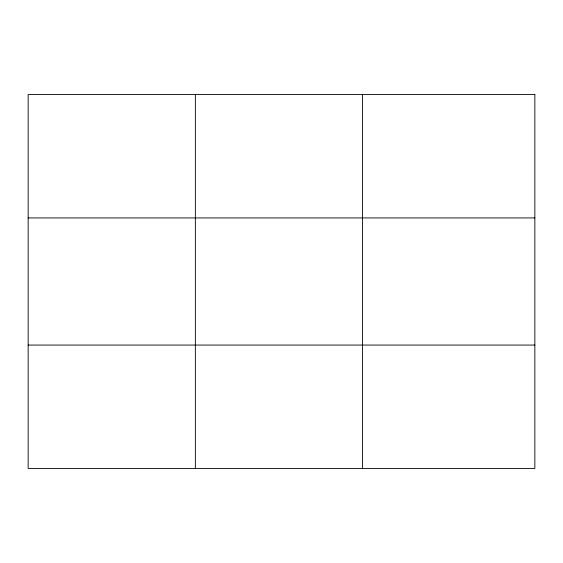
<?xml version="1.0" encoding="UTF-8"?>
<svg xmlns="http://www.w3.org/2000/svg" width="563" height="563" viewBox="0 0 563 563"><rect width="100%" height="100%" fill="white"/><g stroke="black" fill="none" stroke-linecap="round" stroke-linejoin="round"><path stroke-width="0.84" d="M195.361 468.437L195.361 94.563M362.572 468.437L362.572 94.563M28.15 217.937L534.85 217.937M28.15 345.063L534.85 345.063M534.85 94.563L534.85 468.437L28.15 468.437L28.15 94.563L534.85 94.563"/></g></svg>
